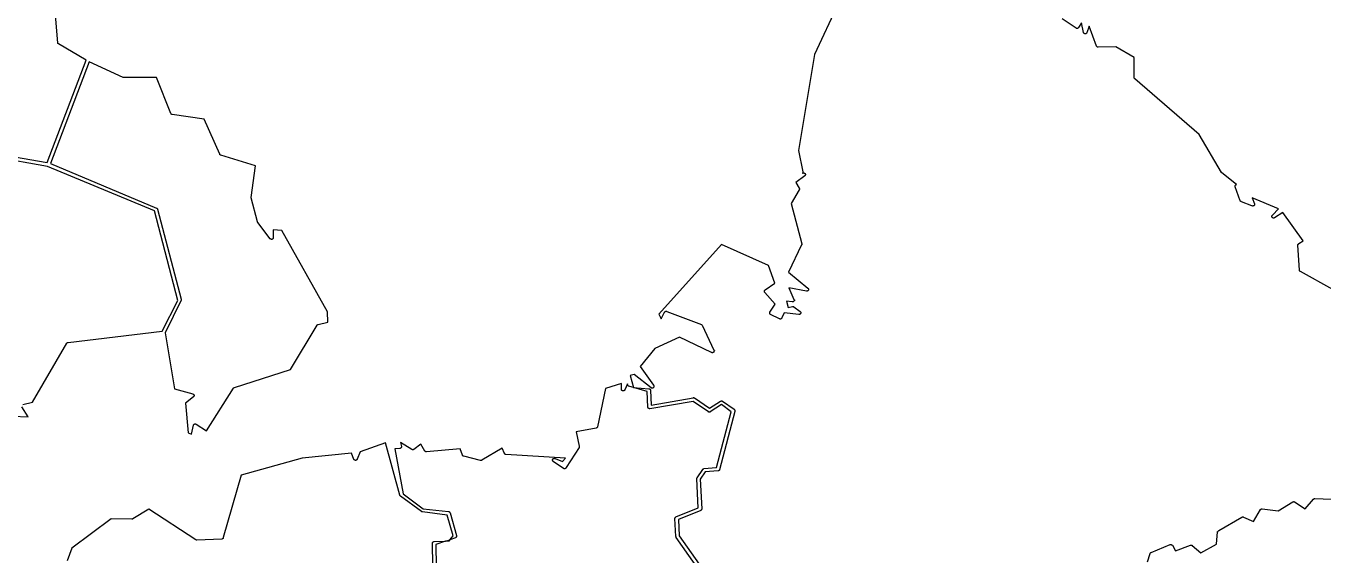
# Model space of a CAD drawing. Header units: metres. Extents: x 12 to 388, y 12 to 220.
# Drawn here: x 253.64 to 291.42, y 109.01 to 124.43 of the extents above; entities that cross this region are included whole.
import ezdxf

# ---------------------------------------------------------------- set-up
doc = ezdxf.new("R2010")
doc.units = ezdxf.units.M

msp = doc.modelspace()

# ---------------------------------------------------------------- linework, layer by layer
for points in [[(277.3, 125.08), (276.61, 123.6), (276.14, 120.8), (276.27, 120.18), (276.27, 120.17), (276.27, 120.16), (276.27, 120.15), (276.26, 120.15), (276.26, 120.14), (276.28, 120.14), (276.28, 120.15), (276.29, 120.15), (276.3, 120.15), (276.31, 120.15), (276.31, 120.14), (276.32, 120.14), (276.33, 120.14), (276.33, 120.13), (276.34, 120.13), (276.34, 120.12), (276.34, 120.11), (276.35, 120.11), (276.35, 120.1), (276.35, 120.09), (276.34, 120.08), (276.34, 120.07), (276.33, 120.06), (276.06, 119.87), (276.16, 119.71), (276.17, 119.7), (276.17, 119.69), (276.17, 119.68), (276.17, 119.67), (276.16, 119.66), (275.93, 119.26), (276.24, 118.08), (276.24, 118.07), (276.24, 118.06), (276.24, 118.05), (276.23, 118.05), (275.85, 117.26), (276.41, 116.79), (276.42, 116.79), (276.42, 116.78), (276.43, 116.77), (276.43, 116.76), (276.43, 116.75), (276.43, 116.74), (276.43, 116.73), (276.42, 116.72), (276.41, 116.71), (276.4, 116.71), (276.4, 116.7), (276.39, 116.7), (276.38, 116.7), (276.37, 116.7), (275.86, 116.8), (276.01, 116.46), (276.01, 116.45), (276.02, 116.45), (276.02, 116.44), (276.02, 116.43), (276.02, 116.42), (276.01, 116.42), (276.01, 116.41), (276, 116.4), (275.99, 116.39), (275.98, 116.39), (275.97, 116.39), (275.96, 116.39), (275.79, 116.41), (275.84, 116.23), (275.97, 116.26), (275.98, 116.26), (275.99, 116.26), (276, 116.26), (276.01, 116.25), (276.19, 116.11), (276.2, 116.1), (276.2, 116.09), (276.21, 116.09), (276.21, 116.08), (276.21, 116.07), (276.21, 116.06), (276.2, 116.05), (276.2, 116.04), (276.19, 116.03), (276.18, 116.03), (276.18, 116.02), (276.17, 116.02), (276.16, 116.02), (276.15, 116.02), (275.72, 116.07), (275.66, 115.93), (275.66, 115.92), (275.65, 115.91), (275.64, 115.9), (275.63, 115.9), (275.62, 115.89), (275.61, 115.89), (275.6, 115.9), (275.59, 115.9), (275.33, 116.02), (275.32, 116.02), (275.32, 116.03), (275.31, 116.04), (275.31, 116.05), (275.31, 116.06), (275.31, 116.07), (275.31, 116.08), (275.31, 116.09), (275.46, 116.32), (275.16, 116.66), (275.16, 116.67), (275.15, 116.67), (275.15, 116.68), (275.15, 116.69), (275.15, 116.7), (275.15, 116.71), (275.15, 116.72), (275.16, 116.73), (275.17, 116.74), (275.45, 116.94), (275.27, 117.45), (273.9, 118.06), (272.07, 116.03), (272.14, 115.9), (272.24, 116.09), (272.25, 116.09), (272.25, 116.1), (272.26, 116.11), (272.27, 116.11), (272.28, 116.12), (272.29, 116.12), (272.3, 116.12), (272.31, 116.11), (273.32, 115.73), (273.33, 115.72), (273.34, 115.71), (273.68, 114.98), (273.68, 114.97), (273.69, 114.97), (273.69, 114.96), (273.68, 114.95), (273.68, 114.94), (273.68, 114.93), (273.67, 114.93), (273.67, 114.92), (273.66, 114.92), (273.65, 114.92), (273.65, 114.91), (273.64, 114.91), (273.63, 114.91), (273.62, 114.91), (273.62, 114.92), (273.61, 114.92), (272.68, 115.36), (271.96, 115.03), (271.53, 114.51), (271.92, 113.96), (271.92, 113.95), (271.93, 113.95), (271.93, 113.94), (271.93, 113.93), (271.93, 113.92), (271.93, 113.91), (271.92, 113.9), (271.91, 113.89), (271.9, 113.88), (271.89, 113.88), (271.88, 113.88), (271.87, 113.88), (271.86, 113.88), (271.85, 113.89), (271.35, 114.27), (271.24, 114.25), (271.34, 113.9), (271.78, 113.86), (271.79, 113.86), (271.8, 113.86), (271.81, 113.86), (271.81, 113.85), (271.82, 113.85), (271.82, 113.84), (271.82, 113.83), (271.83, 113.83), (271.83, 113.82), (271.85, 113.38), (273.07, 113.59), (273.08, 113.6), (273.09, 113.6), (273.09, 113.59), (273.1, 113.59), (273.11, 113.59), (273.55, 113.29), (273.87, 113.5), (273.88, 113.5), (273.89, 113.5), (273.89, 113.51), (273.9, 113.51), (273.91, 113.51), (273.92, 113.5), (273.93, 113.5), (274.27, 113.26), (274.27, 113.25), (274.28, 113.25), (274.28, 113.24), (274.29, 113.24), (274.29, 113.23), (274.29, 113.22), (274.29, 113.21), (274.29, 113.2), (273.84, 111.5), (273.84, 111.49), (273.83, 111.49), (273.83, 111.48), (273.82, 111.48), (273.82, 111.47), (273.81, 111.47), (273.8, 111.47), (273.42, 111.44), (273.28, 111.22), (273.33, 110.36), (273.33, 110.35), (273.32, 110.35), (273.32, 110.34), (273.32, 110.33), (273.31, 110.33), (273.31, 110.32), (273.3, 110.32), (273.3, 110.31), (272.65, 110.05), (272.67, 109.57), (273.48, 108.42)], [(251.23, 120.98), (254.26, 120.45), (255.39, 123.44), (254.59, 123.91), (254.58, 123.91), (254.58, 123.92), (254.57, 123.92), (254.57, 123.93), (254.57, 123.94), (254.5, 124.75)], [(291.7, 116.75), (290.76, 117.28), (290.75, 117.28), (290.74, 117.29), (290.74, 117.3), (290.73, 117.3), (290.73, 117.31), (290.73, 117.32), (290.69, 118.04), (290.69, 118.05), (290.69, 118.06), (290.7, 118.07), (290.7, 118.08), (290.71, 118.08), (290.71, 118.09), (290.84, 118.17), (290.25, 119), (290.01, 118.84), (290, 118.84), (290, 118.83), (289.99, 118.83), (289.98, 118.83), (289.97, 118.83), (289.96, 118.84), (289.95, 118.84), (289.95, 118.85), (289.94, 118.85), (289.94, 118.86), (289.93, 118.87), (289.93, 118.88), (289.93, 118.89), (289.93, 118.9), (289.94, 118.9), (289.94, 118.91), (289.95, 118.92), (290.12, 119.1), (289.36, 119.42), (289.42, 119.25), (289.42, 119.24), (289.42, 119.23), (289.42, 119.22), (289.42, 119.21), (289.41, 119.2), (289.4, 119.19), (289.39, 119.19), (289.38, 119.19), (289.38, 119.18), (289.37, 119.18), (289.36, 119.19), (289.35, 119.19), (289.04, 119.31), (289.03, 119.32), (289.02, 119.32), (289.02, 119.33), (289.01, 119.34), (288.86, 119.74), (288.86, 119.75), (288.86, 119.76), (288.86, 119.77), (288.86, 119.78), (288.87, 119.79), (288.88, 119.8), (288.89, 119.8), (288.9, 119.81), (288.47, 120.15), (288.47, 120.16), (288.46, 120.16), (287.81, 121.27), (285.94, 122.89), (285.93, 122.9), (285.93, 122.91), (285.92, 122.91), (285.92, 122.92), (285.92, 122.93), (285.92, 123.51), (285.38, 123.82), (284.87, 123.81), (284.86, 123.81), (284.85, 123.81), (284.84, 123.82), (284.83, 123.83), (284.83, 123.84), (284.82, 123.84), (284.61, 124.43), (284.54, 124.23), (284.53, 124.22), (284.53, 124.21), (284.52, 124.21), (284.51, 124.2), (284.5, 124.2), (284.49, 124.2), (284.48, 124.2), (284.47, 124.2), (284.47, 124.21), (284.46, 124.21), (284.45, 124.22), (284.45, 124.23), (284.44, 124.23), (284.44, 124.24), (284.38, 124.52), (284.3, 124.39), (284.3, 124.38), (284.29, 124.38), (284.29, 124.37), (284.28, 124.37), (284.27, 124.36), (284.26, 124.36), (284.25, 124.36), (284.24, 124.36), (284.23, 124.37), (283.82, 124.64)], [(253.55, 113.4), (253.83, 113.47), (254.83, 115.19), (254.84, 115.2), (254.85, 115.21), (254.86, 115.21), (254.87, 115.21), (257.61, 115.54), (258.06, 116.43), (257.38, 119.04), (254.27, 120.34), (251.21, 120.88)], [(273.43, 108.31), (272.58, 109.52), (272.58, 109.53), (272.58, 109.54), (272.57, 109.55), (272.54, 110.08), (272.54, 110.09), (272.55, 110.1), (272.55, 110.11), (272.56, 110.11), (272.56, 110.12), (272.57, 110.12), (272.57, 110.13), (273.22, 110.39), (273.18, 111.23), (273.18, 111.24), (273.18, 111.25), (273.19, 111.26), (273.35, 111.51), (273.35, 111.52), (273.36, 111.53), (273.37, 111.53), (273.38, 111.53), (273.38, 111.54), (273.75, 111.56), (274.18, 113.19), (273.9, 113.4), (273.57, 113.19), (273.57, 113.18), (273.56, 113.18), (273.55, 113.18), (273.54, 113.18), (273.53, 113.18), (273.52, 113.18), (273.52, 113.19), (273.07, 113.49), (271.81, 113.27), (271.8, 113.27), (271.79, 113.27), (271.79, 113.28), (271.78, 113.28), (271.77, 113.28), (271.77, 113.29), (271.76, 113.29), (271.76, 113.3), (271.76, 113.31), (271.75, 113.31), (271.75, 113.32), (271.73, 113.78), (271.2, 113.93), (271.19, 113.93), (271.18, 113.94), (271.17, 113.94), (271.17, 113.95), (271.17, 113.96), (271.16, 113.97), (271.16, 114), (271.08, 113.83), (271.08, 113.82), (271.07, 113.82), (271.07, 113.81), (271.06, 113.81), (271.06, 113.8), (271.05, 113.8), (271.04, 113.8), (271.03, 113.8), (271.02, 113.8), (271.01, 113.8), (271.01, 113.81), (271, 113.81), (271, 113.82), (270.99, 113.82), (270.99, 113.83), (270.99, 113.84), (270.99, 113.85), (270.99, 114.01), (270.52, 113.87), (270.29, 112.75), (270.29, 112.74), (270.28, 112.73), (270.27, 112.72), (270.26, 112.72), (270.25, 112.71), (269.67, 112.6), (269.75, 112.19), (269.75, 112.18), (269.75, 112.17), (269.75, 112.16), (269.75, 112.15), (269.37, 111.56), (269.36, 111.55), (269.36, 111.54), (269.35, 111.54), (269.34, 111.53), (269.33, 111.53), (269.32, 111.53), (269.31, 111.53), (269.31, 111.54), (269.3, 111.54), (269, 111.74), (269, 111.75), (268.99, 111.75), (268.99, 111.76), (268.99, 111.77), (268.98, 111.77), (268.98, 111.78), (268.98, 111.79), (268.98, 111.8), (268.99, 111.81), (268.99, 111.82), (269, 111.82), (269, 111.83), (269.01, 111.83), (269.02, 111.83), (269.03, 111.84), (269.04, 111.84), (269.04, 111.83), (269.05, 111.83), (269.27, 111.74), (269.35, 111.84), (267.62, 111.94), (267.61, 111.94), (267.6, 111.94), (267.6, 111.95), (267.59, 111.95), (267.58, 111.96), (267.58, 111.97), (267.51, 112.13), (266.92, 111.78), (266.91, 111.77), (266.9, 111.77), (266.89, 111.77), (266.88, 111.77), (266.39, 111.89), (266.38, 111.89), (266.37, 111.89), (266.36, 111.9), (266.35, 111.91), (266.35, 111.92), (266.29, 112.11), (265.31, 112.02), (265.3, 112.02), (265.29, 112.02), (265.28, 112.03), (265.27, 112.03), (265.27, 112.04), (265.26, 112.04), (265.14, 112.24), (264.94, 112.09), (264.93, 112.09), (264.92, 112.08), (264.91, 112.08), (264.9, 112.08), (264.89, 112.08), (264.89, 112.09), (264.88, 112.09), (264.55, 112.29), (264.58, 112.18), (264.58, 112.17), (264.58, 112.16), (264.57, 112.15), (264.57, 112.14), (264.56, 112.14), (264.56, 112.13), (264.55, 112.13), (264.54, 112.12), (264.53, 112.12), (264.38, 112.11), (264.63, 110.8), (265.21, 110.36), (265.95, 110.28), (265.96, 110.28), (265.97, 110.28), (265.97, 110.27), (265.98, 110.27), (265.98, 110.26), (265.99, 110.26), (265.99, 110.25), (266, 110.24), (266.18, 109.58), (266.18, 109.57), (266.18, 109.56), (266.18, 109.55), (266.18, 109.54), (266.17, 109.53), (266.17, 109.52), (266.16, 109.52), (266.15, 109.52), (266.15, 109.51), (265.99, 109.46), (265.96, 109.42), (265.86, 109.42), (265.58, 109.32), (265.6, 108.02)], [(253.25, 113.06), (253.7, 113.04), (253.52, 113.33)], [(265.5, 108.05), (265.48, 109.36), (265.48, 109.37), (265.48, 109.38), (265.49, 109.38), (265.49, 109.39), (265.5, 109.4), (265.51, 109.4), (265.52, 109.41), (265.53, 109.41), (265.86, 109.42), (265.99, 109.46), (266.08, 109.57), (265.91, 110.18), (265.19, 110.27), (265.18, 110.27), (265.17, 110.27), (265.16, 110.28), (264.55, 110.73), (264.54, 110.74), (264.54, 110.75), (264.53, 110.75), (264.53, 110.76), (264.11, 112.28), (264.11, 112.28), (263.37, 112.02), (263.29, 111.81), (263.29, 111.8), (263.28, 111.8), (263.28, 111.79), (263.27, 111.79), (263.27, 111.78), (263.26, 111.78), (263.25, 111.77), (263.24, 111.77), (263.23, 111.77), (263.23, 111.78), (263.22, 111.78), (263.21, 111.78), (263.21, 111.79), (263.2, 111.79), (263.2, 111.8), (263.19, 111.8), (263.12, 111.98), (261.68, 111.84), (259.91, 111.34), (259.38, 109.52), (259.38, 109.51), (259.38, 109.5), (259.37, 109.5), (259.37, 109.49), (259.36, 109.49), (259.35, 109.49), (259.35, 109.48), (259.34, 109.48), (258.62, 109.45), (258.61, 109.45), (258.6, 109.45), (258.6, 109.46), (258.59, 109.46), (257.22, 110.35), (256.75, 110.07), (256.74, 110.06), (256.73, 110.06), (256.72, 110.06), (256.12, 110.07), (254.98, 109.21), (254.84, 108.84)], [(286.31, 108.82), (286.38, 109.06), (286.38, 109.07), (286.39, 109.07), (286.39, 109.08), (286.4, 109.09), (286.41, 109.09), (286.97, 109.32), (286.98, 109.32), (286.99, 109.32), (287, 109.32), (287.01, 109.32), (287.01, 109.31), (287.02, 109.31), (287.02, 109.3), (287.03, 109.3), (287.12, 109.14), (287.56, 109.3), (287.57, 109.3), (287.58, 109.3), (287.59, 109.3), (287.6, 109.3), (287.61, 109.3), (287.61, 109.29), (287.86, 109.08), (288.32, 109.33), (288.35, 109.69), (288.35, 109.7), (288.36, 109.7), (288.36, 109.71), (288.37, 109.72), (288.38, 109.73), (289.05, 110.12), (289.06, 110.12), (289.06, 110.13), (289.07, 110.13), (289.08, 110.13), (289.09, 110.13), (289.1, 110.12), (289.39, 109.99), (289.6, 110.34), (289.61, 110.34), (289.61, 110.35), (289.62, 110.35), (289.62, 110.36), (289.63, 110.36), (289.64, 110.36), (289.65, 110.36), (290.11, 110.3), (290.54, 110.56), (290.55, 110.56), (290.56, 110.56), (290.56, 110.57), (290.57, 110.57), (290.58, 110.56), (290.59, 110.56), (290.9, 110.36), (291.14, 110.64), (291.15, 110.64), (291.15, 110.65), (291.16, 110.65), (291.16, 110.66), (291.17, 110.66), (291.18, 110.66), (291.92, 110.63)]]:
    msp.add_lwpolyline(points)
msp.add_lwpolyline([(260.84, 118.25), (260.84, 118.24), (260.83, 118.24), (260.83, 118.23), (260.82, 118.22), (260.81, 118.22), (260.8, 118.21), (260.79, 118.21), (260.78, 118.21), (260.78, 118.22), (260.77, 118.22), (260.76, 118.22), (260.76, 118.23), (260.75, 118.23), (260.39, 118.7), (260.38, 118.71), (260.38, 118.72), (260.2, 119.42), (260.2, 119.43), (260.33, 120.36), (259.32, 120.67), (259.31, 120.67), (259.3, 120.68), (259.29, 120.68), (259.29, 120.69), (259.29, 120.7), (258.83, 121.72), (257.9, 121.85), (257.89, 121.85), (257.88, 121.85), (257.88, 121.86), (257.87, 121.86), (257.87, 121.87), (257.86, 121.88), (257.44, 122.93), (256.49, 122.93), (256.48, 122.93), (256.47, 122.93), (255.48, 123.39), (254.35, 120.42), (257.44, 119.12), (257.45, 119.12), (257.46, 119.11), (257.46, 119.1), (257.47, 119.1), (257.47, 119.09), (258.16, 116.47), (258.16, 116.46), (258.16, 116.45), (258.16, 116.44), (257.69, 115.49), (257.97, 113.86), (258.5, 113.71), (258.5, 113.7), (258.51, 113.7), (258.52, 113.7), (258.52, 113.69), (258.53, 113.69), (258.53, 113.68), (258.53, 113.67), (258.54, 113.67), (258.54, 113.66), (258.54, 113.65), (258.53, 113.64), (258.53, 113.63), (258.52, 113.63), (258.52, 113.62), (258.29, 113.44), (258.36, 112.57), (258.46, 112.54), (258.52, 112.8), (258.52, 112.81), (258.53, 112.81), (258.53, 112.82), (258.54, 112.83), (258.55, 112.83), (258.55, 112.84), (258.56, 112.84), (258.57, 112.84), (258.58, 112.84), (258.59, 112.83), (258.6, 112.83), (258.9, 112.63), (259.68, 113.88), (259.69, 113.89), (259.7, 113.9), (259.71, 113.9), (261.34, 114.42), (262.12, 115.71), (262.12, 115.72), (262.13, 115.72), (262.13, 115.73), (262.14, 115.73), (262.15, 115.73), (262.43, 115.8), (262.42, 116.1), (261.09, 118.47), (260.84, 118.49), (260.84, 118.26), (260.84, 118.25)], close=True)

doc.saveas('drawing.dxf')
